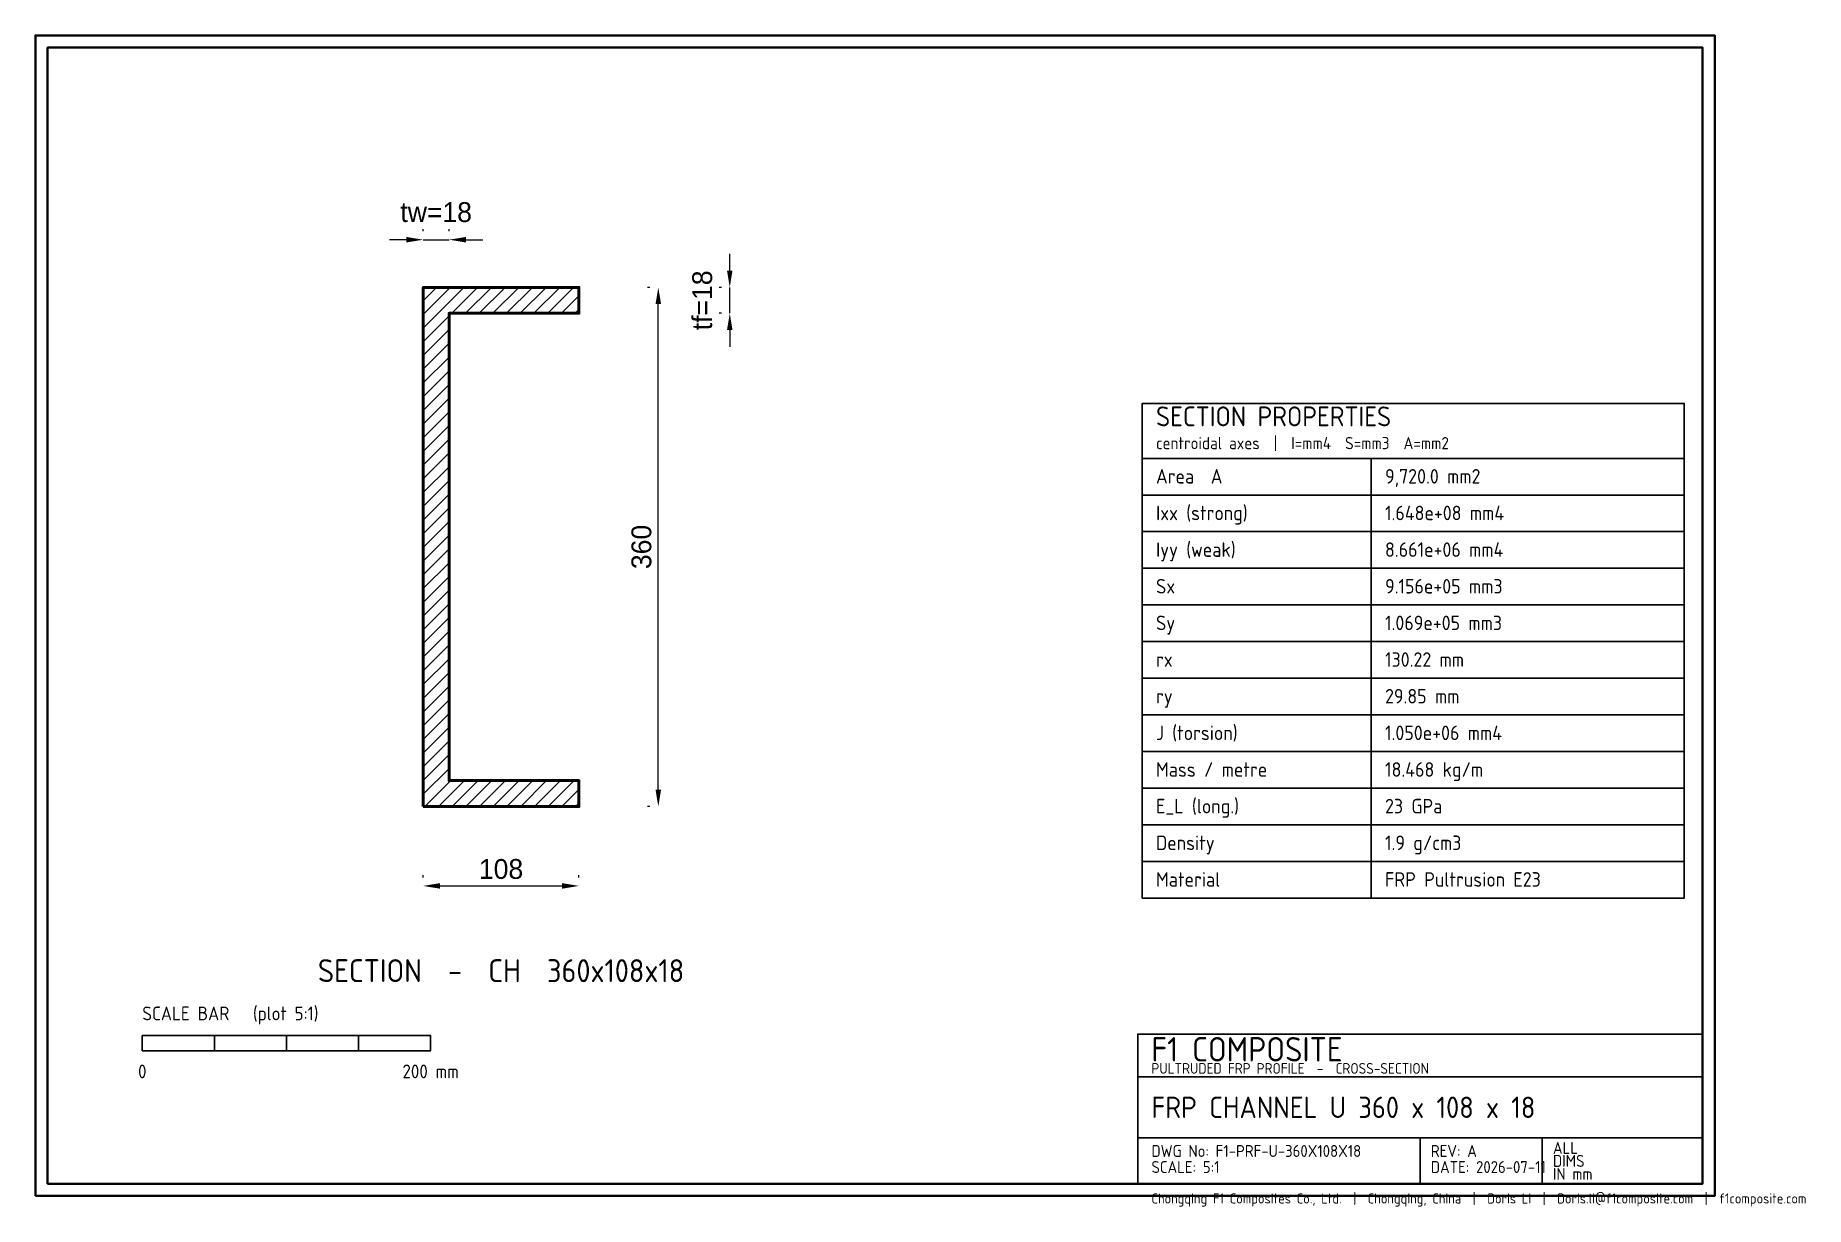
# Model space of a CAD drawing. Header units: millimetres. Extents: x 0 to 11595, y -70 to 7600.
import ezdxf
from ezdxf.enums import TextEntityAlignment as Align

# ---------------------------------------------------------------- set-up
doc = ezdxf.new("R2010")
doc.units = ezdxf.units.MM
for name, color, linetype, lineweight in [('BEAM', 4, 'CONTINUOUS', 50), ('BORDER', 250, 'CONTINUOUS', 40), ('DIM', 1, 'CONTINUOUS', 18), ('HATCH', 9, 'CONTINUOUS', 9), ('TEXT', 250, 'CONTINUOUS', 25), ('TITLE', 250, 'CONTINUOUS', 30)]:
    doc.layers.add(name, color=color, linetype=linetype, lineweight=lineweight)
doc.styles.add('F1', font='isocp.shx')
doc.dimstyles.new('F1DIM', dxfattribs={"dimtxt": 130, "dimasz": 110, "dimexe": 70, "dimexo": 55, "dimgap": 45, "dimtad": 1, "dimdec": 0, "dimcen": 2.5, "dimclrd": 1, "dimclre": 1, "dimclrt": 1, "dimazin": 3, "dimtfac": 1, "dimtmove": 0, "dimatfit": 3})

msp = doc.modelspace()

# ---------------------------------------------------------------- hatches: boundary and pattern name
at = {"layer": 'HATCH'}
h = msp.add_hatch(dxfattribs=at)
h.set_pattern_fill('ANSI31', scale=20)
h.paths.add_polyline_path([(2540, 2550), (3560, 2550), (3560, 2720), (2710, 2720), (2710, 5780), (3560, 5780), (3560, 5950), (2540, 5950)])

# ---------------------------------------------------------------- linework, layer by layer
at = {"layer": 'BEAM'}
msp.add_lwpolyline([(2540, 2550), (3560, 2550), (3560, 2720), (2710, 2720), (2710, 5780), (3560, 5780), (3560, 5950), (2540, 5950)], close=True, dxfattribs=at)
at = {"layer": 'BORDER'}
for points in [[(0, 0), (11000, 0), (11000, 7600), (0, 7600)], [(80, 80), (10920, 80), (10920, 7520), (80, 7520)]]:
    msp.add_lwpolyline(points, close=True, dxfattribs=at)
at = {"layer": 'TITLE'}
for p, q in [((7250, 4830), (10800, 4830)), ((8750, 1950), (8750, 4830)), ((7250, 4590), (10800, 4590)), ((7250, 4350), (10800, 4350)), ((7250, 4110), (10800, 4110)), ((7250, 3870), (10800, 3870)), ((7250, 3630), (10800, 3630)), ((7250, 3390), (10800, 3390)), ((7250, 3150), (10800, 3150)), ((7250, 2910), (10800, 2910)), ((7250, 2670), (10800, 2670)), ((7250, 2430), (10800, 2430)), ((7250, 2190), (10800, 2190)), ((7250, 1950), (10800, 1950)), ((7220, 780), (10920, 780)), ((7220, 380), (10920, 380)), ((9070, 80), (9070, 380)), ((9870, 80), (9870, 380))]:
    msp.add_line(p, q, dxfattribs=at)
for points in [[(7250, 1950), (10800, 1950), (10800, 5190), (7250, 5190)], [(700, 950), (1172.2, 950), (1172.2, 1050), (700, 1050)], [(1172.2, 950), (1644.4, 950), (1644.4, 1050), (1172.2, 1050)], [(1644.4, 950), (2116.7, 950), (2116.7, 1050), (1644.4, 1050)], [(2116.7, 950), (2588.9, 950), (2588.9, 1050), (2116.7, 1050)], [(7220, 80), (10920, 80), (10920, 1060), (7220, 1060)]]:
    msp.add_lwpolyline(points, close=True, dxfattribs=at)

# ---------------------------------------------------------------- texts
at = {"layer": 'TEXT', "style": 'F1'}
for s, height, p in [('centroidal axes  |  I=mm4  S=mm3  A=mm2', 80, (7340, 4890)), ('Area  A', 95, (7340, 4665)), ('9,720.0 mm2', 95, (8840, 4665)), ('Ixx (strong)', 95, (7340, 4425)), ('1.648e+08 mm4', 95, (8840, 4425)), ('Iyy (weak)', 95, (7340, 4185)), ('8.661e+06 mm4', 95, (8840, 4185)), ('Sx', 95, (7340, 3945)), ('9.156e+05 mm3', 95, (8840, 3945)), ('Sy', 95, (7340, 3705)), ('1.069e+05 mm3', 95, (8840, 3705)), ('rx', 95, (7340, 3465)), ('130.22 mm', 95, (8840, 3465)), ('ry', 95, (7340, 3225)), ('29.85 mm', 95, (8840, 3225)), ('J (torsion)', 95, (7340, 2985)), ('1.050e+06 mm4', 95, (8840, 2985)), ('Mass / metre', 95, (7340, 2745)), ('18.468 kg/m', 95, (8840, 2745)), ('E_L (long.)', 95, (7340, 2505)), ('23 GPa', 95, (8840, 2505)), ('Density', 95, (7340, 2265)), ('1.9 g/cm3', 95, (8840, 2265)), ('Material', 95, (7340, 2025)), ('FRP Pultrusion E23', 95, (8840, 2025)), ('SCALE BAR   (plot 5:1)', 90, (700, 1150)), ('Chongqing F1 Composites Co., Ltd.  |  Chongqing, China  |  Doris Li  |  Doris.li@f1composite.com  |  f1composite.com', 66, (7310, -50))]:
    msp.add_text(s, height=height, dxfattribs=at).set_placement(p)
for s, p in [('0', (700, 770)), ('200 mm', (2588.9, 770))]:
    msp.add_text(s, height=90, dxfattribs=at).set_placement(p, align=Align.CENTER)
at = {"layer": 'TITLE', "style": 'F1'}
for s, height, p in [('SECTION PROPERTIES', 130, (7340, 5040)), ('F1 COMPOSITE', 160, (7310, 880)), ('PULTRUDED FRP PROFILE  -  CROSS-SECTION', 70, (7310, 800)), ('FRP CHANNEL U 360 x 108 x 18', 140, (7310, 510)), ('ALL', 78, (9940, 275)), ('DWG No: F1-PRF-U-360X108X18', 78, (7310, 255)), ('REV: A', 78, (9140, 255)), ('DIMS', 78, (9940, 190)), ('SCALE: 5:1', 78, (7310, 150)), ('DATE: 2026-07-11', 78, (9140, 150)), ('IN mm', 78, (9940, 105))]:
    msp.add_text(s, height=height, dxfattribs=at).set_placement(p)
msp.add_text('SECTION  -  CH  360x108x18', height=150, dxfattribs=at).set_placement((3050, 1400), align=Align.CENTER)

# ---------------------------------------------------------------- dimensions: what is measured, and where the dimension line sits
at = {"layer": 'DIM'}
for base, p1, p2, text in [((2540, 6262), (2540, 6262), (2710, 6262), 'tw=18'), ((2540, 2030), (2540, 2030), (3560, 2030), '108')]:
    msp.add_linear_dim(base=base, p1=p1, p2=p2, text=text, dimstyle='F1DIM', dxfattribs=at).render()
for base, p1, p2, text in [((4548, 5780), (4548, 5780), (4548, 5950), 'tf=18'), ((4080, 2550), (4080, 2550), (4080, 5950), '360')]:
    msp.add_linear_dim(base=base, p1=p1, p2=p2, angle=90, text=text, dimstyle='F1DIM', dxfattribs=at).render()

doc.saveas('drawing.dxf')
